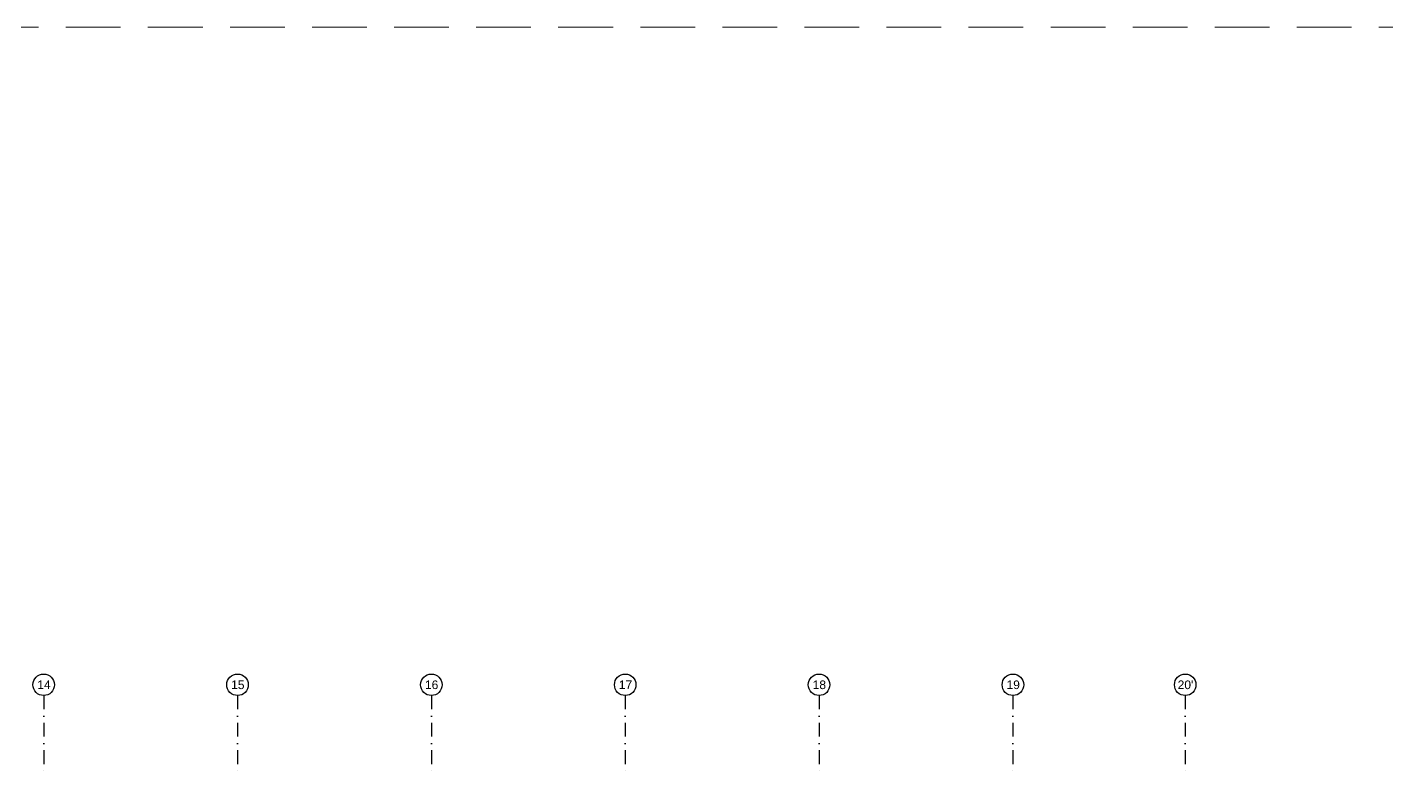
# Model space of a CAD drawing. Header units: centimetres. Extents: x 405564 to 502064, y 46284 to 60634.
# Drawn here: x 418723 to 425036, y 57142 to 60634 of the extents above; entities that cross this region are included whole.
import ezdxf
from ezdxf.enums import TextEntityAlignment as Align
from ezdxf.xclip import XClip

# ---------------------------------------------------------------- set-up
doc = ezdxf.new("R2010")
doc.units = ezdxf.units.CM
doc.header["$XCLIPFRAME"] = 0
doc.linetypes.add('DASHDOT', pattern=[25.4, 12.7, -6.35, 0, -6.35])
doc.linetypes.add('DASHED', pattern=[19.05, 12.7, -6.35])
doc.layers.get('0').update_dxf_attribs({"color": 8, "lineweight": 9})
for name, color, linetype, lineweight in [('0-KRCN-MİMARİ-220526', 8, 'Continuous', 9), ('HH_KALDIRIM', 8, 'Continuous', 0), ('IMAR_ADA', 8, 'Continuous', 0)]:
    doc.layers.add(name, color=color, linetype=linetype, lineweight=lineweight)
doc.layers.add('AS_GOR_YAKIN1', color=8, linetype='Continuous')
doc.layers.add('AS_OLC_AKS', color=8, linetype='Continuous')
doc.styles.add('_yazı-50', font='arial.ttf')

# ---------------------------------------------------------------- blocks, each defined once
blk = doc.blocks.new('axis baloon')
blk.add_circle((0, 0), 50)
at = {"style": '_yazı-50'}
blk.add_attdef('AXE', text='', height=40, dxfattribs=at).set_placement((0, 0), align=Align.MIDDLE_CENTER)
blk = doc.blocks.new('Aks_P')
at = {"layer": 'AS_OLC_AKS', "linetype": 'DASHDOT', "ltscale": 5}
for points in [[(8220, 750), (8220, 400)], [(9120, 750), (9120, 400)], [(10020, 750), (10020, 400)], [(10920, 750), (10920, 400)], [(11820, 750), (11820, 400)], [(12720, 750), (12720, 400)], [(13520, 750), (13520, 400)]]:
    blk.add_lwpolyline(points, dxfattribs=at)
at = {"layer": 'AS_OLC_AKS'}
ref = blk.add_blockref('axis baloon', (8220, 800), dxfattribs=at)
ref.add_attrib('AXE', '14', dxfattribs={"layer": '0', "height": 40, "style": '_yazı-50'}).set_placement((8221.3, 800), align=Align.MIDDLE_CENTER)
ref = blk.add_blockref('axis baloon', (9120, 800), dxfattribs=at)
ref.add_attrib('AXE', '15', dxfattribs={"layer": '0', "height": 40, "style": '_yazı-50'}).set_placement((9121.3, 800), align=Align.MIDDLE_CENTER)
ref = blk.add_blockref('axis baloon', (10020, 800), dxfattribs=at)
ref.add_attrib('AXE', '16', dxfattribs={"layer": '0', "height": 40, "style": '_yazı-50'}).set_placement((10021.3, 800), align=Align.MIDDLE_CENTER)
ref = blk.add_blockref('axis baloon', (10920, 800), dxfattribs=at)
ref.add_attrib('AXE', '17', dxfattribs={"layer": '0', "height": 40, "style": '_yazı-50'}).set_placement((10921.3, 800), align=Align.MIDDLE_CENTER)
ref = blk.add_blockref('axis baloon', (11820, 800), dxfattribs=at)
ref.add_attrib('AXE', '18', dxfattribs={"layer": '0', "height": 40, "style": '_yazı-50'}).set_placement((11821.3, 800), align=Align.MIDDLE_CENTER)
ref = blk.add_blockref('axis baloon', (12720, 800), dxfattribs=at)
ref.add_attrib('AXE', '19', dxfattribs={"layer": '0', "height": 40, "style": '_yazı-50'}).set_placement((12721.3, 800), align=Align.MIDDLE_CENTER)
ref = blk.add_blockref('axis baloon', (13520, 800), dxfattribs=at)
ref.add_attrib('AXE', "20'", dxfattribs={"layer": '0', "height": 40, "style": '_yazı-50'}).set_placement((13521.3, 800), align=Align.MIDDLE_CENTER)
blk = doc.blocks.new('A$C6A10209E')
at = {"linetype": 'DASHED', "ltscale": 20}
blk.add_lwpolyline([(0, -13500), (31500, -13500), (31500, 0), (0, 0)], close=True, dxfattribs=at)
at = {"layer": 'AS_OLC_AKS'}
blk.add_blockref('Aks_P', (5015.7, -3851.5), dxfattribs=at)
blk = doc.blocks.new('OPK-site-surrounding-R01')
at = {"layer": 'AS_GOR_YAKIN1', "linetype": 'Continuous', "ltscale": 500, "const_width": 100, "flags": 128}
blk.add_lwpolyline([(-4000, 1998.1), (-32268, 1579.4), (-39988.9, 1287), (-40391.2, 643.9), (-30053.9, -21363.8), (-29013.6, -24036.6), (-28344.8, -26825.7), (-25141.8, -45779.7), (-17218.6, -44968.4), (-9377.3, -43572.8), (-3575.9, -42147), (12761.6, -37912.4), (27305.3, -34089.5), (29139.3, -31278.2), (26722.9, -16148.8), (26081.3, -10538.5), (25614, -5150), (25168.1, -8.5), (22602, 2392.2), (-1005.5, 2042.5), (-1870, 2029.7)], dxfattribs=at)
at = {"layer": 'HH_KALDIRIM', "lineweight": 0, "const_width": 49.6}
blk.add_lwpolyline([(26815.5, -11395.6), (26498.6, -7663.7), (26260.8, -4812), (26093.6, -2773.6), (25842.1, -118.4), (25740.5, 1027.3, 0.221532), (24997.7, 2311.5, 0.124727), (23804.5, 2763.6), (20904.1, 2761.6), (9307.6, 2741.5), (107.5, 2724), (-7841.4, 2714.2), (-14966.8, 2616.5), (-35673.5, 2313.4), (-39946.2, 2307.3, 0.563243)], format="xyb", dxfattribs=at)
at = {"layer": 'IMAR_ADA'}
blk.add_line((-32268, 1579.4), (22602, 2392.2), dxfattribs=at)
blk = doc.blocks.new('A$C6A10300A')
ref = blk.add_blockref('OPK-site-surrounding-R01', (5135.68, -3851.45))
XClip(ref).set_block_clipping_path([(-5135.679684336, -9648.5463532069), (26364.320315664, 3851.4536467931)])

msp = doc.modelspace()

# ---------------------------------------------------------------- block references
at = {"layer": '0-KRCN-MİMARİ-220526'}
msp.add_blockref('A$C6A10209E', (405564.1, 60634), dxfattribs=at)

# ---------------------------------------------------------------- next in the draw order: block references
msp.add_blockref('A$C6A10300A', (438064.1, 60634), dxfattribs=at)

doc.saveas('drawing.dxf')
